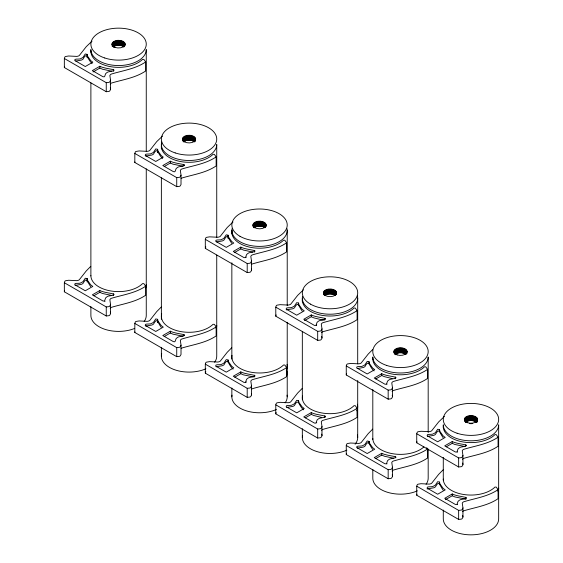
<?xml version="1.0" encoding="UTF-8"?>
<svg xmlns="http://www.w3.org/2000/svg" width="563" height="563" viewBox="0 0 563 563"><rect width="100%" height="100%" fill="white"/><g stroke="black" fill="none" stroke-linecap="round" stroke-linejoin="round"><path stroke-width="0.84" d="M90.889 51.367A27.686 15.982 0 0 0 111.411 66.807A27.686 15.982 0 0 0 142.552 59.361L143.854 59.382L145.669 61.951C135.352 68.946 122.875 70.551 111.256 74.091A4.504 2.597 0 0 0 109.862 75.505L110.552 80.199L109.701 81.945A2.97 1.717 0 0 1 108.849 82.381L106.252 82.677L64.344 58.489L64.865 56.983A2.97 1.717 0 0 1 65.611 56.49L68.637 55.997L76.772 56.399A4.504 2.597 0 0 0 79.228 55.596L86.266 46.659L92.036 41.134M110.552 80.199L110.531 89.559L109.701 90.988A2.97 1.717 0 0 1 108.849 91.424L106.252 91.72L64.344 67.525L64.442 66.694M90.889 275.624A27.686 15.982 0 0 0 111.411 291.064A27.686 15.982 0 0 0 142.552 283.618L143.854 283.639L145.669 286.201C135.352 293.203 122.875 294.808 111.256 298.341A4.504 2.597 0 0 0 109.862 299.762L110.552 304.456L109.701 306.202A2.97 1.717 0 0 1 108.849 306.638L106.252 306.934L64.344 282.739L64.865 281.24A2.97 1.717 0 0 1 65.611 280.747L68.637 280.254L76.772 280.656A4.504 2.597 0 0 0 79.228 279.846L86.266 270.909L90.763 266.355M110.552 304.456L110.531 313.809L109.701 315.245A2.97 1.717 0 0 1 108.849 315.681L106.252 315.977L64.344 291.782L64.442 290.951M161.708 143.811A27.686 15.982 0 0 0 179.815 161.384A27.686 15.982 0 0 0 213.032 154.304L214.334 154.325L216.15 156.894C205.833 163.896 193.355 165.494 181.736 169.034A4.504 2.597 0 0 0 180.343 170.448L181.033 175.149L180.181 176.895A2.97 1.717 0 0 1 179.33 177.324L176.733 177.626L134.824 153.432L135.345 151.933A2.97 1.717 0 0 1 136.091 151.44L139.117 150.947L147.253 151.348A4.504 2.597 0 0 0 149.709 150.539L156.739 141.602L162.517 136.084M181.033 175.149L181.012 184.502L180.181 185.938A2.97 1.717 0 0 1 179.33 186.367L176.733 186.67L134.824 162.475L134.853 161.898M161.708 313.809A27.686 15.982 0 0 0 179.815 331.382A27.686 15.982 0 0 0 213.032 324.309L214.334 324.33L216.15 326.892C205.833 333.894 193.355 335.499 181.736 339.032A4.504 2.597 0 0 0 180.343 340.453L181.033 345.147L180.181 346.892A2.97 1.717 0 0 1 179.33 347.329L176.733 347.624L134.824 323.429L135.345 321.93A2.97 1.717 0 0 1 136.091 321.438L139.117 320.945L147.253 321.346A4.504 2.597 0 0 0 149.709 320.537L156.739 311.599L161.243 307.046M181.033 345.147L181.012 354.5L180.181 355.936A2.97 1.717 0 0 1 179.33 356.372L176.733 356.668L134.824 332.473L134.853 331.896M231.998 230.549A27.686 15.982 0 0 0 250.978 247.424A27.686 15.982 0 0 0 283.513 240.211L284.808 240.232L286.63 242.801C276.313 249.796 263.836 251.401 252.217 254.94A4.504 2.597 0 0 0 250.816 256.355L251.513 261.049L250.662 262.794A2.97 1.717 0 0 1 249.803 263.231L247.206 263.526L205.305 239.338L205.819 237.832A2.97 1.717 0 0 1 206.572 237.34L209.598 236.847L217.733 237.248A4.504 2.597 0 0 0 220.182 236.446L227.22 227.508L232.998 221.984M251.513 261.049L251.492 270.409L250.662 271.838A2.97 1.717 0 0 1 249.803 272.274L247.206 272.569L205.305 248.374L205.819 246.876M231.998 355.337A27.686 15.982 0 0 0 250.978 372.206A27.686 15.982 0 0 0 283.513 365L284.808 365.021L286.63 367.583C276.313 374.585 263.836 376.19 252.217 379.722A4.504 2.597 0 0 0 250.816 381.144L251.513 385.838L250.662 387.583A2.97 1.717 0 0 1 249.803 388.02L247.206 388.315L205.305 364.12L205.819 362.621A2.97 1.717 0 0 1 206.572 362.129L209.598 361.636L217.733 362.037A4.504 2.597 0 0 0 220.182 361.228L227.22 352.29L231.724 347.737M251.513 385.838L251.492 395.191L250.662 396.626A2.97 1.717 0 0 1 249.803 397.063L247.206 397.358L205.305 373.163L205.819 371.664M302.479 298.369A27.686 15.982 0 0 0 321.459 315.238A27.686 15.982 0 0 0 353.993 308.031L355.288 308.052L357.111 310.614C346.787 317.616 334.309 319.221 322.698 322.754A4.504 2.597 0 0 0 321.297 324.175L321.994 328.869L321.142 330.615A2.97 1.717 0 0 1 320.284 331.051L317.687 331.347L275.786 307.152L276.299 305.653A2.97 1.717 0 0 1 277.052 305.16L280.078 304.667L288.207 305.069A4.504 2.597 0 0 0 290.663 304.259L297.7 295.322L303.478 289.804M321.994 328.869L321.973 338.222L321.142 339.658A2.97 1.717 0 0 1 320.284 340.094L317.687 340.39L275.786 316.195L276.123 314.9M302.479 396.028A27.686 15.982 0 0 0 321.459 412.897A27.686 15.982 0 0 0 353.993 405.691L355.288 405.712L357.111 408.274C346.787 415.276 334.309 416.88 322.698 420.413A4.504 2.597 0 0 0 321.297 421.835L321.994 426.529L321.142 428.274A2.97 1.717 0 0 1 320.284 428.71L317.687 429.006L275.786 404.811L276.299 403.312A2.97 1.717 0 0 1 277.052 402.819L280.078 402.327L288.207 402.728A4.504 2.597 0 0 0 290.663 401.919L297.7 392.981L302.197 388.428M321.994 426.529L321.973 435.882L321.142 437.317A2.97 1.717 0 0 1 320.284 437.754L317.687 438.049L275.786 413.854L276.123 412.559M372.805 358.814A27.686 15.982 0 0 0 393.326 374.254A27.686 15.982 0 0 0 424.474 366.809L425.769 366.83L427.591 369.391C417.267 376.394 404.79 377.998 393.178 381.531A4.504 2.597 0 0 0 391.778 382.946L392.474 387.647L391.623 389.392A2.97 1.717 0 0 1 390.764 389.821L388.167 390.124L346.259 365.929L346.78 364.43A2.97 1.717 0 0 1 347.533 363.937L350.552 363.445L358.687 363.846A4.504 2.597 0 0 0 361.143 363.036L368.181 354.099L372.678 349.539M392.474 387.647L392.446 396.999L391.623 398.435A2.97 1.717 0 0 1 390.764 398.864L388.167 399.167L346.259 374.972L346.463 373.895M426.677 447.684L427.591 448.964C417.267 455.967 404.79 457.571 393.178 461.104A4.504 2.597 0 0 0 391.778 462.526L392.474 467.22L391.623 468.965A2.97 1.717 0 0 1 390.764 469.401L388.167 469.697L346.259 445.502L346.78 444.003A2.97 1.717 0 0 1 347.533 443.51L350.552 443.018L358.687 443.419A4.504 2.597 0 0 0 361.143 442.609L368.181 433.672L372.678 429.119M392.474 467.22L392.446 476.572L391.623 478.008A2.97 1.717 0 0 1 390.764 478.444L388.167 478.74L346.259 454.545L346.463 453.468M443.285 426.634A27.686 15.982 0 0 0 463.806 442.075A27.686 15.982 0 0 0 494.947 434.622L496.249 434.643L498.072 437.212C487.748 444.214 475.271 445.812 463.659 449.351A4.504 2.597 0 0 0 462.258 450.766L462.955 455.46L462.103 457.212A2.97 1.717 0 0 1 461.245 457.642L458.648 457.944L416.74 433.749L417.26 432.25A2.97 1.717 0 0 1 418.006 431.751L421.033 431.265L429.168 431.666A4.504 2.597 0 0 0 431.624 430.857L438.661 421.919L444.432 416.402M462.955 455.46L462.927 464.82L462.103 466.248A2.97 1.717 0 0 1 461.245 466.685L458.648 466.987L416.74 442.792L416.944 441.716M443.285 479.078A27.686 15.982 0 0 0 463.806 494.518A27.686 15.982 0 0 0 494.947 487.072L496.249 487.094L498.072 489.655C487.748 496.657 475.271 498.262 463.659 501.795A4.504 2.597 0 0 0 462.258 503.216L462.955 507.91L462.103 509.656A2.97 1.717 0 0 1 461.245 510.092L458.648 510.388L416.74 486.193L417.26 484.694A2.97 1.717 0 0 1 418.006 484.201L421.033 483.708L429.168 484.11A4.504 2.597 0 0 0 431.624 483.3L438.661 474.363L443.158 469.809M462.955 507.91L462.927 517.263L462.103 518.699A2.97 1.717 0 0 1 461.245 519.135L458.648 519.431L416.74 495.236L416.944 494.159M216.466 333.979L216.466 331.255M286.87 375.303L286.87 371.221M357.35 415.994L357.35 411.912M104.838 301.641L104.95 301.233M245.911 382.615L246.221 381.862M316.385 325.646L316.702 324.893M386.865 384.423L387.006 384.036M386.865 463.996L387.006 463.616M457.346 452.244L457.487 451.857M457.346 504.687L457.487 504.307M246.052 257.446L246.221 257.08M316.526 422.926L316.702 422.553M99.855 66.244L92.332 70.593L102.902 76.695C105.788 77.954 104.436 73.542 106.611 72.838A7.833 4.518 0 0 1 108.265 71.881C122.945 69.369 105.921 69.502 99.855 66.244L99.855 68.053L93.085 71.965M170.336 161.194L162.806 165.536L173.383 171.645C176.268 172.904 174.917 168.492 177.092 167.781A7.833 4.518 0 0 1 178.745 166.831C193.419 164.305 176.409 164.445 170.336 161.194L170.336 163.003L164.312 166.479M99.855 290.501L92.332 294.85L102.902 300.952C105.788 302.211 104.436 297.799 106.611 297.088A7.833 4.518 0 0 1 108.265 296.138C122.98 293.604 105.943 293.78 99.855 290.501L99.855 292.31L93.831 295.786M240.816 247.094L233.286 251.443L243.856 257.544C246.749 258.804 245.391 254.392 247.572 253.688A7.833 4.518 0 0 1 249.219 252.731C263.941 250.204 246.904 250.373 240.816 247.094L240.816 248.902L234.792 252.379M170.336 331.192L162.806 335.541L173.383 341.642C176.268 342.902 174.917 338.49 177.092 337.779A7.833 4.518 0 0 1 178.745 336.829C193.461 334.295 176.423 334.471 170.336 331.192L170.336 333L164.312 336.477M311.29 314.914L303.767 319.263L314.337 325.365C317.229 326.624 315.871 322.212 318.053 321.501A7.833 4.518 0 0 1 319.7 320.551C334.422 318.018 317.384 318.194 311.29 314.914L311.29 316.723L304.52 320.636M240.816 371.883L233.286 376.232L243.856 382.333C246.749 383.593 245.391 379.18 247.572 378.47A7.833 4.518 0 0 1 249.219 377.52C263.941 374.986 246.904 375.162 240.816 371.883L240.816 373.691L234.792 377.168M311.29 412.573L303.767 416.923L314.337 423.024C317.229 424.284 315.871 419.871 318.053 419.161A7.833 4.518 0 0 1 319.7 418.21C334.394 415.698 317.356 415.832 311.29 412.573L311.29 414.382L305.273 417.859M381.77 373.691L374.247 378.033L384.818 384.142C387.71 385.402 386.352 380.989 388.526 380.278A7.833 4.518 0 0 1 390.18 379.328C404.903 376.795 387.865 376.971 381.77 373.691L381.77 375.5L375.753 378.976M381.77 453.264L374.247 457.613L384.818 463.715C387.71 464.975 386.352 460.562 388.526 459.851A7.833 4.518 0 0 1 390.18 458.901C404.903 456.368 387.865 456.544 381.77 453.264L381.77 455.073L375.753 458.549M452.251 441.512L444.728 445.854L455.298 451.955C458.191 453.222 456.832 448.802 459.007 448.099A7.833 4.518 0 0 1 460.661 447.149C475.376 444.615 458.338 444.791 452.251 441.512L452.251 443.32L446.234 446.797M452.251 493.955L444.728 498.304L455.298 504.406C458.191 505.665 456.832 501.253 459.007 500.542A7.833 4.518 0 0 1 460.661 499.592C475.341 497.08 458.317 497.213 452.251 493.955L452.251 495.764L445.481 499.677M427.064 488.965L433.791 487.797A7.833 4.518 0 0 0 435.438 486.84C439.26 480.07 438.964 484.349 443.158 490.155M286.236 309.882L292.83 308.756A7.833 4.518 0 0 0 294.484 307.799C298.306 301.029 298.003 305.308 302.197 311.114M145.606 156.092L151.876 155.029A7.833 4.518 0 0 0 153.523 154.079C157.682 145.965 157.541 154.339 162.601 158.421M75.125 285.399L81.396 284.343A7.833 4.518 0 0 0 83.043 283.386C86.864 276.616 86.568 280.895 90.763 286.701M145.606 326.09L151.876 325.034A7.833 4.518 0 0 0 153.523 324.077C157.344 317.307 157.049 321.586 161.243 327.392M216.086 366.78L222.35 365.725A7.833 4.518 0 0 0 224.004 364.768C228.163 356.653 228.022 365.035 233.082 369.11M427.528 436.402L433.791 435.347A7.833 4.518 0 0 0 435.438 434.397C439.26 427.627 438.964 431.905 443.158 437.711M357.245 368.561L363.311 367.526A7.833 4.518 0 0 0 364.965 366.576C369.117 358.462 368.976 366.837 374.043 370.918M286.764 407.45L292.83 406.416A7.833 4.518 0 0 0 294.484 405.459C298.643 397.344 298.496 405.726 303.563 409.801M357.245 448.141L363.311 447.106A7.833 4.518 0 0 0 364.965 446.149C368.779 439.379 368.483 443.658 372.678 449.464M216.502 241.949L222.35 240.936A7.833 4.518 0 0 0 224.004 239.979C227.825 233.216 227.522 237.487 231.724 243.3M75.787 61.093L81.396 60.086A7.833 4.518 0 0 0 83.043 59.129C87.202 51.015 87.061 59.397 92.128 63.471M111.826 71.205L102.515 69.235L99.855 68.053M183.088 166.212L172.996 164.185L170.336 163.003M252.787 252.055L243.476 250.085L240.816 248.902M111.826 295.462L102.515 293.492L99.855 292.31M324.83 319.995L321.705 319.756L313.957 317.905L311.29 316.723M183.088 336.21L172.996 334.183L170.336 333M253.568 376.9L243.476 374.874L240.816 373.691M465.003 446.529L454.918 444.496L452.251 443.32M393.741 458.226L384.438 456.255L381.77 455.073M465.974 499.142L454.918 496.946L452.251 495.764M392.179 378.533L384.438 376.682L381.77 375.5M321.705 417.415L313.957 415.564L311.29 414.382M87.145 54.365L85.273 53.964L83.043 57.32A7.833 4.518 0 0 1 81.396 58.278C80.052 60.037 74.034 57.947 74.71 60.417L85.28 66.525L92.804 62.176L90.763 60.642L87.554 56.166L87.145 54.365L87.145 57.722M157.619 149.308L155.754 148.906L153.523 152.27A7.833 4.518 0 0 1 151.876 153.22C150.532 154.987 144.515 152.897 145.191 155.367L155.761 161.468L163.284 157.126L161.243 155.585L158.034 151.116L157.619 149.308L157.619 152.672M228.099 235.214L226.235 234.813L224.004 238.17A7.833 4.518 0 0 1 222.357 239.127C220.963 240.88 215.052 238.811 215.664 241.267L226.242 247.375L233.765 243.026L231.724 241.492L228.515 237.016L228.099 235.214L228.099 238.571M298.58 303.035L296.715 302.634L294.484 305.99A7.833 4.518 0 0 1 292.83 306.948C291.444 308.693 285.532 306.631 286.145 309.087L296.722 315.189L304.245 310.846L302.197 309.305L298.995 304.836L298.58 303.035L298.58 304.843M369.061 361.805L367.196 361.404L364.965 364.768A7.833 4.518 0 0 1 363.311 365.718C361.967 367.484 355.95 365.394 356.625 367.864L367.196 373.966L374.726 369.624L372.678 368.082L369.469 363.614L369.061 361.805L369.061 363.614M439.541 429.625L437.669 429.224L435.445 432.588A7.833 4.518 0 0 1 433.791 433.538C432.405 435.29 426.487 433.221 427.106 435.685L437.676 441.786L445.206 437.437L443.158 435.903L439.949 431.427L439.541 429.625L439.541 431.434M439.541 482.076L437.669 481.675L435.445 485.032A7.833 4.518 0 0 1 433.791 485.989C432.447 487.748 426.43 485.658 427.106 488.128L437.676 494.23L445.206 489.887L443.158 488.346L439.949 483.877L439.541 482.076L439.541 483.884M369.061 441.385L367.196 440.984L364.965 444.341A7.833 4.518 0 0 1 363.311 445.298C361.925 447.036 356.013 444.988 356.625 447.437L367.196 453.539L374.726 449.197L372.678 447.655L369.469 443.187L369.061 441.385L369.061 443.194M298.58 400.694L296.715 400.293L294.484 403.65A7.833 4.518 0 0 1 292.83 404.607C291.486 406.366 285.469 404.276 286.145 406.746L296.722 412.848L304.245 408.506L302.197 406.965L298.995 402.496L298.58 400.694L298.58 402.503M228.099 360.003L226.235 359.602L224.004 362.959A7.833 4.518 0 0 1 222.357 363.916C221.013 365.676 214.996 363.585 215.664 366.056L226.242 372.157L233.765 367.815L231.724 366.274L228.515 361.805L228.099 360.003L228.099 361.812M157.619 319.312L155.754 318.911L153.523 322.268A7.833 4.518 0 0 1 151.876 323.225C150.483 324.971 144.571 322.909 145.191 325.365L155.761 331.466L163.284 327.124L161.243 325.583L158.034 321.114L157.619 319.312L157.619 322.669M87.145 278.622L85.273 278.221L83.043 281.577A7.833 4.518 0 0 1 81.396 282.535C80.052 284.294 74.034 282.204 74.71 284.674L85.28 290.775L92.804 286.433L90.763 284.892L87.554 280.423L87.145 278.622L87.145 281.979M462.716 463.046L462.955 464.503M462.716 515.49L462.955 516.954M392.235 395.226L392.474 396.69M392.235 474.799L392.474 476.263M321.762 336.449L321.994 337.913M321.762 434.108L321.994 435.572M110.32 87.786L110.552 89.243M110.32 312.036L110.552 313.5M251.387 269.03L251.513 270.092M251.387 393.819L251.513 394.881M498.072 437.212L498.072 446.255C487.748 453.257 475.271 454.855 463.659 458.395A4.504 2.597 0 0 0 462.554 459.267M498.072 489.655L498.072 498.698C487.748 505.701 475.271 507.305 463.659 510.838A4.504 2.597 0 0 0 462.554 511.711M465.784 444.777L465.784 445.987M465.784 497.228L465.784 499.036M458.648 457.944L458.648 466.987M458.648 510.388L458.648 519.431M443.285 427.458L443.285 424.826A27.686 15.982 0 0 0 470.971 440.808A27.686 15.982 0 0 0 498.663 424.826L498.663 518.868A27.686 15.982 0 0 1 470.971 534.85A27.686 15.982 0 0 1 443.285 518.868L443.285 510.078M443.285 457.353L443.285 480.211M428.183 432.504L428.183 357.005A27.686 15.982 0 0 1 400.497 372.988A27.686 15.982 0 0 1 372.805 357.005L372.805 359.637M428.183 449.19L428.183 478.177A27.686 15.982 0 0 1 426.071 484.293M427.591 369.391L427.591 378.435C417.267 385.437 404.79 387.034 393.178 390.574A4.504 2.597 0 0 0 392.08 391.447M427.591 448.964L427.591 458.008C417.267 465.01 404.79 466.614 393.178 470.147A4.504 2.597 0 0 0 392.08 471.02M416.74 433.749L416.74 442.792M416.74 486.193L416.74 495.236M395.31 376.964L395.31 378.772M395.31 456.537L395.31 457.74M388.167 390.124L388.167 399.167M388.167 469.697L388.167 478.74M372.805 389.49L372.805 439.527M372.805 469.387L372.805 478.177A27.686 15.982 0 0 0 388.252 492.512A27.686 15.982 0 0 0 417.352 490.859M357.702 298.228L357.702 363.86M357.702 380.489L357.702 437.486M357.111 310.614L357.111 319.657C346.787 326.66 334.309 328.264 322.698 331.797A4.504 2.597 0 0 0 321.6 332.67M357.111 408.274L357.111 417.317C346.787 424.319 334.309 425.924 322.698 429.456A4.504 2.597 0 0 0 321.6 430.329M346.259 365.929L346.259 374.972M346.259 445.502L346.259 454.545M324.83 318.186L324.83 319.39M324.83 415.846L324.83 417.655M317.687 331.347L317.687 340.39M317.687 429.006L317.687 438.049M302.331 298.228L302.331 301.726M302.331 331.48L302.331 399.737M302.331 428.696L302.331 437.486M287.221 230.408L287.221 305.667M287.221 322.296L287.221 396.795M286.63 242.801L286.63 251.844C276.313 258.839 263.836 260.444 252.217 263.977A4.504 2.597 0 0 0 251.584 264.385M286.63 367.583L286.63 376.626C276.313 383.628 263.836 385.233 252.217 388.766A4.504 2.597 0 0 0 251.584 389.174M275.786 307.152L275.786 316.195M275.786 404.811L275.786 413.854M254.349 250.366L254.349 252.175M254.349 375.155L254.349 376.964M247.206 263.526L247.206 272.569M247.206 388.315L247.206 397.358M231.85 230.408L231.85 233.912M231.85 262.787L231.85 359.046M231.85 388.006L231.85 396.795M216.741 237.565L216.741 144.508A27.686 15.982 0 0 1 186.881 160.441A27.686 15.982 0 0 1 161.708 142.003M216.741 255.123L216.741 356.105A27.686 15.982 0 0 1 214.637 362.22M216.15 156.894L216.15 165.937C205.833 172.94 193.355 174.537 181.736 178.077A4.504 2.597 0 0 0 181.103 178.485M216.15 326.892L216.15 335.935C205.833 342.937 193.355 344.542 181.736 348.075A4.504 2.597 0 0 0 181.103 348.483M205.305 239.338L205.305 248.374M205.305 364.12L205.305 373.163M183.869 164.466L183.869 165.67M183.869 334.464L183.869 335.668M176.733 177.626L176.733 186.67M176.733 347.624L176.733 356.668M161.37 144.508L161.37 148.899M161.37 177.866L161.37 319.214M161.37 347.315L161.37 356.105M146.26 151.32L146.26 49.558A27.686 15.982 0 0 1 118.575 65.547A27.686 15.982 0 0 1 90.889 49.558L90.889 52.19M146.26 168.865L146.26 315.414A27.686 15.982 0 0 1 144.156 321.529M145.669 61.951L145.669 70.994C135.352 77.99 122.875 79.594 111.256 83.127A4.504 2.597 0 0 0 110.158 84.007M145.669 286.201L145.669 295.244C135.352 302.247 122.875 303.851 111.256 307.384A4.504 2.597 0 0 0 110.158 308.257M134.824 153.432L134.824 162.475M134.824 323.429L134.824 332.473M113.388 69.516L113.388 71.325M113.388 293.773L113.388 295.582M106.252 82.677L106.252 91.72M106.252 306.934L106.252 315.977M90.889 82.895L90.889 275.891M90.889 306.624L90.889 315.414A27.686 15.982 0 0 0 105.921 329.629A27.686 15.982 0 0 0 134.698 328.405M64.344 58.489L64.344 67.525M64.344 282.739L64.344 291.782M357.357 404.234A27.686 15.982 0 0 1 356.759 410.877M357.357 295.723A27.686 15.982 0 0 1 330.741 314.21A27.686 15.982 0 0 1 302.479 296.56M324.26 295.174A6.643 3.835 0 0 1 329.144 289.452A6.643 3.835 0 0 1 336.435 294.245M324.738 295.462A6.094 3.519 0 0 1 330.017 290.191A6.094 3.519 0 0 1 335.288 295.462M324.26 292.239A6.643 3.835 0 0 1 330.882 290.353A6.643 3.835 0 0 1 336.435 293.168M325.315 292.352A6.643 3.835 0 0 1 335.766 293.147M324.133 294.604A6.094 3.519 0 0 1 330.017 292A6.094 3.519 0 0 1 335.9 294.604M324.26 294.048A6.643 3.835 0 0 1 335.766 294.048M324.133 293.703A6.094 3.519 0 0 1 330.812 291.127A6.094 3.519 0 0 1 336.104 294.611M325.315 294.16A6.643 3.835 0 0 1 335.766 294.956M324.738 295.568A6.094 3.519 0 0 1 335.288 295.568M325.315 295.061A6.643 3.835 0 0 1 334.711 295.061M324.738 294.66A6.094 3.519 0 0 1 335.288 294.66M357.357 434.981A27.686 15.982 0 0 1 355.105 444.242M346.871 450.168A27.686 15.982 0 0 1 316.49 451.427A27.686 15.982 0 0 1 302.479 435.818M395.796 354.746A6.643 3.835 0 0 1 395.402 349.567A6.643 3.835 0 0 1 404.304 348.891A6.643 3.835 0 0 1 406.247 353.951M395.219 354.24A6.094 3.519 0 0 1 400.497 348.969A6.094 3.519 0 0 1 405.768 354.24M394.74 351.016A6.643 3.835 0 0 1 401.363 349.13A6.643 3.835 0 0 1 406.915 351.945M394.74 351.924A6.643 3.835 0 0 1 406.247 351.924M394.614 353.381A6.094 3.519 0 0 1 400.497 350.777A6.094 3.519 0 0 1 406.38 353.381M394.74 352.825A6.643 3.835 0 0 1 401.363 350.939A6.643 3.835 0 0 1 406.915 353.754M394.403 353.388A6.094 3.519 0 0 1 400.497 349.869A6.094 3.519 0 0 1 406.585 353.388M394.74 353.733A6.643 3.835 0 0 1 406.247 353.733M395.219 354.345A6.094 3.519 0 0 1 405.768 354.345M395.796 353.838A6.643 3.835 0 0 1 405.191 353.838M395.219 353.437A6.094 3.519 0 0 1 405.768 353.437M428.028 449.098A27.686 15.982 0 0 1 427.24 451.568M423.939 446.888A27.686 15.982 0 0 1 392.833 453.75A27.686 15.982 0 0 1 372.805 438.387M287.074 364.381A27.686 15.982 0 0 1 286.278 370.187M287.074 228.74A27.686 15.982 0 0 1 259.536 246.397A27.686 15.982 0 0 1 231.998 228.74M252.893 225.439A6.643 3.835 0 0 1 261.253 221.731A6.643 3.835 0 0 1 265.293 227.353M253.779 227.353A6.643 3.835 0 0 1 253.118 226.432M254.258 227.649A6.094 3.519 0 0 1 259.536 222.371A6.094 3.519 0 0 1 264.807 227.649M253.118 225.348A6.643 3.835 0 0 1 259.536 222.505A6.643 3.835 0 0 1 265.954 225.348M253.118 226.256A6.643 3.835 0 0 1 259.536 223.405A6.643 3.835 0 0 1 265.954 226.256M253.653 226.79A6.094 3.519 0 0 1 259.536 224.18A6.094 3.519 0 0 1 265.419 226.79M253.779 226.235A6.643 3.835 0 0 1 264.237 225.439M253.441 226.79A6.094 3.519 0 0 1 259.536 223.279A6.094 3.519 0 0 1 265.623 226.79M253.779 227.135A6.643 3.835 0 0 1 265.293 227.135M254.258 227.748A6.094 3.519 0 0 1 264.807 227.748M254.835 227.248A6.643 3.835 0 0 1 264.237 227.248M253.653 227.691A6.094 3.519 0 0 1 259.536 225.087A6.094 3.519 0 0 1 265.419 227.691M287.074 395.127A27.686 15.982 0 0 1 285.117 402.911M276.391 409.477A27.686 15.982 0 0 1 246.01 410.737A27.686 15.982 0 0 1 231.998 395.127M195.474 140.525A6.643 3.835 0 0 1 194.812 141.454M182.637 140.525A6.643 3.835 0 0 1 187.338 135.831A6.643 3.835 0 0 1 195.474 138.54M183.784 141.742A6.094 3.519 0 0 1 189.055 136.471A6.094 3.519 0 0 1 194.334 141.742M182.637 139.441A6.643 3.835 0 0 1 188.19 136.633A6.643 3.835 0 0 1 194.812 138.519M182.637 140.349A6.643 3.835 0 0 1 193.756 138.632M183.172 140.884A6.094 3.519 0 0 1 189.055 138.28A6.094 3.519 0 0 1 194.939 140.884M183.299 140.328A6.643 3.835 0 0 1 194.812 140.328M182.968 140.891A6.094 3.519 0 0 1 188.26 137.4A6.094 3.519 0 0 1 194.939 139.976M183.299 141.229A6.643 3.835 0 0 1 193.756 140.44M183.784 141.841A6.094 3.519 0 0 1 194.334 141.841M184.354 141.341A6.643 3.835 0 0 1 193.756 141.341M183.172 141.785A6.094 3.519 0 0 1 189.055 139.181A6.094 3.519 0 0 1 194.939 141.785M216.741 325.358A27.686 15.982 0 0 1 216.136 328.686M205.91 368.786A27.686 15.982 0 0 1 174.896 369.842A27.686 15.982 0 0 1 161.708 353.599M146.26 284.667A27.686 15.982 0 0 1 145.655 287.996M112.825 46.504A6.643 3.835 0 0 1 118.575 40.747A6.643 3.835 0 0 1 124.332 46.504M114.268 47.524A6.094 3.519 0 0 1 113.909 42.781A6.094 3.519 0 0 1 122.072 42.162A6.094 3.519 0 0 1 123.853 46.799M112.157 44.498A6.643 3.835 0 0 1 117.709 41.69A6.643 3.835 0 0 1 124.332 43.576M112.825 44.477A6.643 3.835 0 0 1 124.332 44.477M112.691 45.941A6.094 3.519 0 0 1 118.575 43.33A6.094 3.519 0 0 1 124.458 45.941M112.157 46.307A6.643 3.835 0 0 1 117.709 43.499A6.643 3.835 0 0 1 124.332 45.385M112.487 45.941A6.094 3.519 0 0 1 118.575 42.429A6.094 3.519 0 0 1 124.669 45.941M112.825 46.286A6.643 3.835 0 0 1 124.332 46.286M113.304 46.898A6.094 3.519 0 0 1 123.853 46.898M113.881 46.398A6.643 3.835 0 0 1 123.276 46.398M113.304 45.99A6.094 3.519 0 0 1 123.853 45.99M498.663 488.121A27.686 15.982 0 0 1 498.051 491.45M464.552 420.842A6.643 3.835 0 0 1 470.971 416.015A6.643 3.835 0 0 1 477.389 420.842M476.727 421.764A6.643 3.835 0 0 1 475.672 422.56M472.695 423.552A6.643 3.835 0 0 1 469.253 423.552M466.277 422.56A6.643 3.835 0 0 1 465.221 421.764M476.249 422.06A6.094 3.519 0 0 0 471.766 416.817A6.094 3.519 0 0 0 465.087 421.208A6.094 3.519 0 0 1 471.766 418.626A6.094 3.519 0 0 1 477.065 422.109M465.221 418.837A6.643 3.835 0 0 1 476.727 418.837M465.221 419.738A6.643 3.835 0 0 1 476.727 419.738M465.221 420.645A6.643 3.835 0 0 1 476.727 420.645M464.883 421.208A6.094 3.519 0 0 1 471.766 417.718A6.094 3.519 0 0 1 476.854 422.116A6.094 3.519 0 0 0 471.766 419.526A6.094 3.519 0 0 0 465.7 421.258M465.221 421.546A6.643 3.835 0 0 1 476.727 421.546M465.7 422.159A6.094 3.519 0 0 1 476.249 422.159M466.277 421.659A6.643 3.835 0 0 1 475.672 421.659M310.438 304.104A27.686 15.982 0 0 0 356.759 296.94A27.686 15.982 0 0 0 322.845 277.362A27.686 15.982 0 0 0 310.438 304.104M325.315 295.519A6.643 3.835 0 0 0 336.435 293.795A6.643 3.835 0 0 0 328.292 289.101A6.643 3.835 0 0 0 325.315 295.519M386.647 365.422A27.686 15.982 0 0 0 428.183 351.579A27.686 15.982 0 0 0 386.647 337.737A27.686 15.982 0 0 0 386.647 365.422M397.168 354.901A6.643 3.835 0 0 0 407.14 351.579A6.643 3.835 0 0 0 397.168 348.258A6.643 3.835 0 0 0 397.168 354.901M239.958 236.284A27.686 15.982 0 0 0 286.278 229.12A27.686 15.982 0 0 0 252.372 209.542A27.686 15.982 0 0 0 239.958 236.284M254.835 227.698A6.643 3.835 0 0 0 265.954 225.974A6.643 3.835 0 0 0 257.819 221.28A6.643 3.835 0 0 0 254.835 227.698M175.213 152.925A27.686 15.982 0 0 0 216.741 139.082A27.686 15.982 0 0 0 175.213 125.239A27.686 15.982 0 0 0 175.213 152.925M184.354 141.792A6.643 3.835 0 0 0 195.474 140.074A6.643 3.835 0 0 0 187.338 135.373A6.643 3.835 0 0 0 184.354 141.792M104.732 57.975A27.686 15.982 0 0 0 146.26 44.132A27.686 15.982 0 0 0 104.732 30.289A27.686 15.982 0 0 0 104.732 57.975M115.253 47.454A6.643 3.835 0 0 0 125.218 44.132A6.643 3.835 0 0 0 115.253 40.81A6.643 3.835 0 0 0 115.253 47.454M457.128 433.243A27.686 15.982 0 0 0 498.663 419.4A27.686 15.982 0 0 0 457.128 405.557A27.686 15.982 0 0 0 457.128 433.243M467.649 422.722A6.643 3.835 0 0 0 477.621 419.4A6.643 3.835 0 0 0 467.649 416.078A6.643 3.835 0 0 0 467.649 422.722"/></g></svg>
